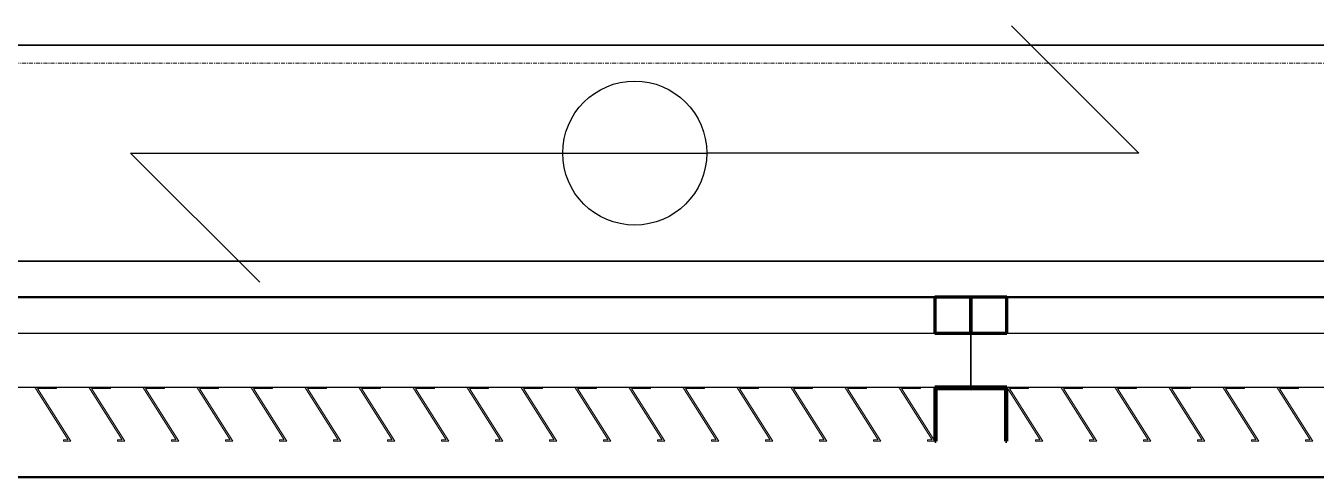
# Model space of a CAD drawing. Header units: millimetres. Extents: x -1379 to 1385823, y -4884429 to 548763.
# Drawn here: x 282407 to 284199, y -2315478 to -2314851 of the extents above; entities that cross this region are included whole.
import ezdxf

# ---------------------------------------------------------------- set-up
doc = ezdxf.new("R2010")
doc.units = ezdxf.units.MM
doc.linetypes.add('DPA_Grid _ Level 100', pattern=[10, 5.5, -1.6, 1.3, -1.6])
doc.layers.add('000 - CONCRETE_EX_LOUVERS_DEF_SUB', color=7, linetype='Continuous', plot=False)
for name, color, linetype, lineweight in [('A-ANNO-NOTE', 7, 'Continuous', 35), ('A-DETL-THIN', 7, 'Continuous', 25), ('A-FLOR-E', 7, 'Continuous', 35), ('A-GENM', 7, 'Continuous', 35), ('A-GLAZ-CURT', 7, 'Continuous', 35), ('S-GRID', 7, 'Continuous', 9), ('WALL-E', 7, 'Continuous', 50)]:
    doc.layers.add(name, color=color, linetype=linetype, lineweight=lineweight)

# ---------------------------------------------------------------- blocks, each defined once
blk = doc.blocks.new('DPA_CP_Entrance Louver Grill Vertical Z - Louver Grill Vertical Z-5053933-IV01 - LOWER ROOF LEVEL PLAN')
at = {"layer": '000 - CONCRETE_EX_LOUVERS_DEF_SUB', "color": 7, "lineweight": 70}
for p, q in [((-700, 0), (-750, 0)), ((-750, 0), (-750, -50)), ((-700, -50), (-700, 0)), ((750, 0), (700, 0)), ((700, 0), (700, -50)), ((750, -50), (750, 0)), ((-750, -50), (-700, -50)), ((700, -50), (750, -50)), ((-700, -125), (-750, -125)), ((-750, -125), (-750, -127)), ((-700, -200), (-700, -125)), ((750, -125), (700, -125)), ((700, -125), (700, -200)), ((750, -127), (750, -125)), ((-750, -127), (-702, -127)), ((-702, -127), (-702, -200)), ((702, -200), (702, -127)), ((702, -127), (750, -127)), ((-702, -200), (-700, -200)), ((700, -200), (702, -200))]:
    blk.add_line(p, q, dxfattribs=at)
at = {"layer": '000 - CONCRETE_EX_LOUVERS_DEF_SUB', "color": 7}
for p, q in [((-750, -125), (-750, -50)), ((-750, -50), (750, -50)), ((750, -50), (750, -125)), ((-750, -125), (750, -125))]:
    blk.add_line(p, q, dxfattribs=at)
blk = doc.blocks.new('GM_Louver Grill Vertical Z1 - Z Profile-V288-IV01 - LOWER ROOF LEVEL PLAN')
at = {"layer": '000 - CONCRETE_EX_LOUVERS_DEF_SUB', "color": 7, "lineweight": 9}
for p, q in [((30, 0), (0.1, 0)), ((0.1, 0), (46.4, -73)), ((30, -2), (30, 0)), ((50, -75), (3.7, -2)), ((3.7, -2), (30, -2)), ((46.4, -73), (40, -73)), ((40, -73), (40, -75)), ((40, -75), (50, -75))]:
    blk.add_line(p, q, dxfattribs=at)
blk = doc.blocks.new('GM_Louver Grill Vertical Z1 - Z Profile-V289-IV01 - LOWER ROOF LEVEL PLAN')
at = {"layer": '000 - CONCRETE_EX_LOUVERS_DEF_SUB', "color": 7, "lineweight": 9}
for p, q in [((30, 0), (0.1, 0)), ((0.1, 0), (46.4, -73)), ((30, -2), (30, 0)), ((50, -75), (3.7, -2)), ((3.7, -2), (30, -2)), ((46.4, -73), (40, -73)), ((40, -73), (40, -75)), ((40, -75), (50, -75))]:
    blk.add_line(p, q, dxfattribs=at)
blk = doc.blocks.new('GM_Louver Grill Vertical Z1 - Z Profile-V290-IV01 - LOWER ROOF LEVEL PLAN')
at = {"layer": '000 - CONCRETE_EX_LOUVERS_DEF_SUB', "color": 7, "lineweight": 9}
for p, q in [((30, 0), (0.1, 0)), ((0.1, 0), (46.4, -73)), ((30, -2), (30, 0)), ((50, -75), (3.7, -2)), ((3.7, -2), (30, -2)), ((46.4, -73), (40, -73)), ((40, -73), (40, -75)), ((40, -75), (50, -75))]:
    blk.add_line(p, q, dxfattribs=at)
blk = doc.blocks.new('GM_Louver Grill Vertical Z1 - Z Profile-V291-IV01 - LOWER ROOF LEVEL PLAN')
at = {"layer": '000 - CONCRETE_EX_LOUVERS_DEF_SUB', "color": 7, "lineweight": 9}
for p, q in [((30, 0), (0.1, 0)), ((0.1, 0), (46.4, -73)), ((30, -2), (30, 0)), ((50, -75), (3.7, -2)), ((3.7, -2), (30, -2)), ((46.4, -73), (40, -73)), ((40, -73), (40, -75)), ((40, -75), (50, -75))]:
    blk.add_line(p, q, dxfattribs=at)
blk = doc.blocks.new('GM_Louver Grill Vertical Z1 - Z Profile-V292-IV01 - LOWER ROOF LEVEL PLAN')
at = {"layer": '000 - CONCRETE_EX_LOUVERS_DEF_SUB', "color": 7, "lineweight": 9}
for p, q in [((30, 0), (0.1, 0)), ((0.1, 0), (46.4, -73)), ((30, -2), (30, 0)), ((50, -75), (3.7, -2)), ((3.7, -2), (30, -2)), ((46.4, -73), (40, -73)), ((40, -73), (40, -75)), ((40, -75), (50, -75))]:
    blk.add_line(p, q, dxfattribs=at)
blk = doc.blocks.new('GM_Louver Grill Vertical Z1 - Z Profile-V293-IV01 - LOWER ROOF LEVEL PLAN')
at = {"layer": '000 - CONCRETE_EX_LOUVERS_DEF_SUB', "color": 7, "lineweight": 9}
for p, q in [((30, 0), (0.1, 0)), ((0.1, 0), (46.4, -73)), ((30, -2), (30, 0)), ((50, -75), (3.7, -2)), ((3.7, -2), (30, -2)), ((46.4, -73), (40, -73)), ((40, -73), (40, -75)), ((40, -75), (50, -75))]:
    blk.add_line(p, q, dxfattribs=at)
blk = doc.blocks.new('GM_Louver Grill Vertical Z1 - Z Profile-V294-IV01 - LOWER ROOF LEVEL PLAN')
at = {"layer": '000 - CONCRETE_EX_LOUVERS_DEF_SUB', "color": 7, "lineweight": 9}
for p, q in [((30, 0), (0.1, 0)), ((0.1, 0), (46.4, -73)), ((30, -2), (30, 0)), ((50, -75), (3.7, -2)), ((3.7, -2), (30, -2)), ((46.4, -73), (40, -73)), ((40, -73), (40, -75)), ((40, -75), (50, -75))]:
    blk.add_line(p, q, dxfattribs=at)
blk = doc.blocks.new('GM_Louver Grill Vertical Z1 - Z Profile-V295-IV01 - LOWER ROOF LEVEL PLAN')
at = {"layer": '000 - CONCRETE_EX_LOUVERS_DEF_SUB', "color": 7, "lineweight": 9}
for p, q in [((30, 0), (0.1, 0)), ((0.1, 0), (46.4, -73)), ((30, -2), (30, 0)), ((50, -75), (3.7, -2)), ((3.7, -2), (30, -2)), ((46.4, -73), (40, -73)), ((40, -73), (40, -75)), ((40, -75), (50, -75))]:
    blk.add_line(p, q, dxfattribs=at)
blk = doc.blocks.new('GM_Louver Grill Vertical Z1 - Z Profile-V296-IV01 - LOWER ROOF LEVEL PLAN')
at = {"layer": '000 - CONCRETE_EX_LOUVERS_DEF_SUB', "color": 7, "lineweight": 9}
for p, q in [((30, 0), (0.1, 0)), ((0.1, 0), (46.4, -73)), ((30, -2), (30, 0)), ((50, -75), (3.7, -2)), ((3.7, -2), (30, -2)), ((46.4, -73), (40, -73)), ((40, -73), (40, -75)), ((40, -75), (50, -75))]:
    blk.add_line(p, q, dxfattribs=at)
blk = doc.blocks.new('GM_Louver Grill Vertical Z1 - Z Profile-V297-IV01 - LOWER ROOF LEVEL PLAN')
at = {"layer": '000 - CONCRETE_EX_LOUVERS_DEF_SUB', "color": 7, "lineweight": 9}
for p, q in [((30, 0), (0.1, 0)), ((0.1, 0), (46.4, -73)), ((30, -2), (30, 0)), ((50, -75), (3.7, -2)), ((3.7, -2), (30, -2)), ((46.4, -73), (40, -73)), ((40, -73), (40, -75)), ((40, -75), (50, -75))]:
    blk.add_line(p, q, dxfattribs=at)
blk = doc.blocks.new('GM_Louver Grill Vertical Z1 - Z Profile-V298-IV01 - LOWER ROOF LEVEL PLAN')
at = {"layer": '000 - CONCRETE_EX_LOUVERS_DEF_SUB', "color": 7, "lineweight": 9}
for p, q in [((30, 0), (0.1, 0)), ((0.1, 0), (46.4, -73)), ((30, -2), (30, 0)), ((50, -75), (3.7, -2)), ((3.7, -2), (30, -2)), ((46.4, -73), (40, -73)), ((40, -73), (40, -75)), ((40, -75), (50, -75))]:
    blk.add_line(p, q, dxfattribs=at)
blk = doc.blocks.new('GM_Louver Grill Vertical Z1 - Z Profile-V299-IV01 - LOWER ROOF LEVEL PLAN')
at = {"layer": '000 - CONCRETE_EX_LOUVERS_DEF_SUB', "color": 7, "lineweight": 9}
for p, q in [((30, 0), (0.1, 0)), ((0.1, 0), (46.4, -73)), ((30, -2), (30, 0)), ((50, -75), (3.7, -2)), ((3.7, -2), (30, -2)), ((46.4, -73), (40, -73)), ((40, -73), (40, -75)), ((40, -75), (50, -75))]:
    blk.add_line(p, q, dxfattribs=at)
blk = doc.blocks.new('GM_Louver Grill Vertical Z1 - Z Profile-V300-IV01 - LOWER ROOF LEVEL PLAN')
at = {"layer": '000 - CONCRETE_EX_LOUVERS_DEF_SUB', "color": 7, "lineweight": 9}
for p, q in [((30, 0), (0.1, 0)), ((0.1, 0), (46.4, -73)), ((30, -2), (30, 0)), ((50, -75), (3.7, -2)), ((3.7, -2), (30, -2)), ((46.4, -73), (40, -73)), ((40, -73), (40, -75)), ((40, -75), (50, -75))]:
    blk.add_line(p, q, dxfattribs=at)
blk = doc.blocks.new('GM_Louver Grill Vertical Z1 - Z Profile-V301-IV01 - LOWER ROOF LEVEL PLAN')
at = {"layer": '000 - CONCRETE_EX_LOUVERS_DEF_SUB', "color": 7, "lineweight": 9}
for p, q in [((30, 0), (0.1, 0)), ((0.1, 0), (46.4, -73)), ((30, -2), (30, 0)), ((50, -75), (3.7, -2)), ((3.7, -2), (30, -2)), ((46.4, -73), (40, -73)), ((40, -73), (40, -75)), ((40, -75), (50, -75))]:
    blk.add_line(p, q, dxfattribs=at)
blk = doc.blocks.new('GM_Louver Grill Vertical Z1 - Z Profile-V302-IV01 - LOWER ROOF LEVEL PLAN')
at = {"layer": '000 - CONCRETE_EX_LOUVERS_DEF_SUB', "color": 7, "lineweight": 9}
for p, q in [((30, 0), (0.1, 0)), ((0.1, 0), (46.4, -73)), ((30, -2), (30, 0)), ((50, -75), (3.7, -2)), ((3.7, -2), (30, -2)), ((46.4, -73), (40, -73)), ((40, -73), (40, -75)), ((40, -75), (50, -75))]:
    blk.add_line(p, q, dxfattribs=at)
blk = doc.blocks.new('GM_Louver Grill Vertical Z1 - Z Profile-V304-IV01 - LOWER ROOF LEVEL PLAN')
at = {"layer": '000 - CONCRETE_EX_LOUVERS_DEF_SUB', "color": 7, "lineweight": 9}
for p, q in [((30, 0), (0.1, 0)), ((0.1, 0), (46.4, -73)), ((30, -2), (30, 0)), ((50, -75), (3.7, -2)), ((3.7, -2), (30, -2)), ((46.4, -73), (40, -73)), ((40, -73), (40, -75)), ((40, -75), (50, -75))]:
    blk.add_line(p, q, dxfattribs=at)
blk = doc.blocks.new('GM_Louver Grill Vertical Z1 - Z Profile-V318-IV01 - LOWER ROOF LEVEL PLAN')
at = {"layer": '000 - CONCRETE_EX_LOUVERS_DEF_SUB', "color": 7, "lineweight": 9}
for p, q in [((30, 0), (0.1, 0)), ((0.1, 0), (46.4, -73)), ((30, -2), (30, 0)), ((50, -75), (3.7, -2)), ((3.7, -2), (30, -2)), ((46.4, -73), (40, -73)), ((40, -73), (40, -75)), ((40, -75), (50, -75))]:
    blk.add_line(p, q, dxfattribs=at)
blk = doc.blocks.new('GM_Louver Grill Vertical Z1 - Z Profile-V319-IV01 - LOWER ROOF LEVEL PLAN')
at = {"layer": '000 - CONCRETE_EX_LOUVERS_DEF_SUB', "color": 7, "lineweight": 9}
for p, q in [((30, 0), (0.1, 0)), ((0.1, 0), (46.4, -73)), ((30, -2), (30, 0)), ((50, -75), (3.7, -2)), ((3.7, -2), (30, -2)), ((46.4, -73), (40, -73)), ((40, -73), (40, -75)), ((40, -75), (50, -75))]:
    blk.add_line(p, q, dxfattribs=at)
blk = doc.blocks.new('GM_Louver Grill Vertical Z1 - Z Profile-V320-IV01 - LOWER ROOF LEVEL PLAN')
at = {"layer": '000 - CONCRETE_EX_LOUVERS_DEF_SUB', "color": 7, "lineweight": 9}
for p, q in [((30, 0), (0.1, 0)), ((0.1, 0), (46.4, -73)), ((30, -2), (30, 0)), ((50, -75), (3.7, -2)), ((3.7, -2), (30, -2)), ((46.4, -73), (40, -73)), ((40, -73), (40, -75)), ((40, -75), (50, -75))]:
    blk.add_line(p, q, dxfattribs=at)
blk = doc.blocks.new('GM_Louver Grill Vertical Z1 - Z Profile-V321-IV01 - LOWER ROOF LEVEL PLAN')
at = {"layer": '000 - CONCRETE_EX_LOUVERS_DEF_SUB', "color": 7, "lineweight": 9}
for p, q in [((30, 0), (0.1, 0)), ((0.1, 0), (46.4, -73)), ((30, -2), (30, 0)), ((50, -75), (3.7, -2)), ((3.7, -2), (30, -2)), ((46.4, -73), (40, -73)), ((40, -73), (40, -75)), ((40, -75), (50, -75))]:
    blk.add_line(p, q, dxfattribs=at)
blk = doc.blocks.new('GM_Louver Grill Vertical Z1 - Z Profile-V322-IV01 - LOWER ROOF LEVEL PLAN')
at = {"layer": '000 - CONCRETE_EX_LOUVERS_DEF_SUB', "color": 7, "lineweight": 9}
for p, q in [((30, 0), (0.1, 0)), ((0.1, 0), (46.4, -73)), ((30, -2), (30, 0)), ((50, -75), (3.7, -2)), ((3.7, -2), (30, -2)), ((46.4, -73), (40, -73)), ((40, -73), (40, -75)), ((40, -75), (50, -75))]:
    blk.add_line(p, q, dxfattribs=at)
blk = doc.blocks.new('GM_Louver Grill Vertical Z1 - Z Profile-V324-IV01 - LOWER ROOF LEVEL PLAN')
at = {"layer": '000 - CONCRETE_EX_LOUVERS_DEF_SUB', "color": 7, "lineweight": 9}
for p, q in [((30, 0), (0.1, 0)), ((0.1, 0), (46.4, -73)), ((30, -2), (30, 0)), ((50, -75), (3.7, -2)), ((3.7, -2), (30, -2)), ((46.4, -73), (40, -73)), ((40, -73), (40, -75)), ((40, -75), (50, -75))]:
    blk.add_line(p, q, dxfattribs=at)
blk = doc.blocks.new('GM_Louver Grill Vertical Z1 - Z Profile-V526-IV01 - LOWER ROOF LEVEL PLAN')
at = {"layer": '000 - CONCRETE_EX_LOUVERS_DEF_SUB', "color": 7, "lineweight": 9}
for p, q in [((30, 0), (0.1, 0)), ((0.1, 0), (46.4, -73)), ((30, -2), (30, 0)), ((50, -75), (3.7, -2)), ((3.7, -2), (30, -2)), ((46.4, -73), (40, -73)), ((40, -73), (40, -75)), ((40, -75), (50, -75))]:
    blk.add_line(p, q, dxfattribs=at)
blk = doc.blocks.new('AN_Symbol_Arrow Slope-seepage_short - Double-4478771-IV01 - LOWER ROOF LEVEL PLAN')
at = {"layer": 'A-ANNO-NOTE', "color": 7, "lineweight": 25}
for p, q in [((7, 0), (5.232, 1.768)), ((-7, 0), (-5.208, -1.792)), ((-7, 0), (1, 0)), ((7, 0), (1, 0))]:
    blk.add_line(p, q, dxfattribs=at)
blk.add_circle((0, 0), 1, dxfattribs=at)
blk.add_circle((0, 0), 1, dxfattribs=at)

msp = doc.modelspace()

# ---------------------------------------------------------------- linework, layer by layer
at = {"layer": 'A-DETL-THIN', "color": 7}
msp.add_line((296999.6, -2315477.7), (280939.6, -2315477.7), dxfattribs=at)
at = {"layer": 'A-FLOR-E', "color": 7}
for p, q in [((281739.6, -2314877.7), (284859.6, -2314877.7)), ((289914.6, -2315177.7), (281239.6, -2315177.7)), ((281189.6, -2315227.7), (289964.6, -2315227.7)), ((296999.6, -2315477.7), (280939.6, -2315477.7)), ((280939.6, -2315477.7), (296999.6, -2315477.7))]:
    msp.add_line(p, q, dxfattribs=at)
at = {"layer": 'S-GRID', "color": 7, "linetype": 'DPA_Grid _ Level 100'}
msp.add_line((310037.1, -2314902.7), (273056.2, -2314902.7), dxfattribs=at)
at = {"layer": 'WALL-E', "color": 7}
for p, q in [((281189.6, -2315227.7), (289964.6, -2315227.7)), ((289964.6, -2315227.7), (281189.6, -2315227.7)), ((281189.6, -2315477.7), (296749.6, -2315477.7)), ((296749.6, -2315477.7), (281189.6, -2315477.7))]:
    msp.add_line(p, q, dxfattribs=at)

# ---------------------------------------------------------------- block references
at = {"layer": 'A-ANNO-NOTE', "color": 7, "lineweight": 25, "xscale": 100, "yscale": 100, "zscale": 100}
msp.add_blockref('AN_Symbol_Arrow Slope-seepage_short - Double-4478771-IV01 - LOWER ROOF LEVEL PLAN', (283252.8, -2315027.7), dxfattribs=at)
at = {"layer": 'A-GENM', "color": 7, "lineweight": 9}
for name, p in [('GM_Louver Grill Vertical Z1 - Z Profile-V302-IV01 - LOWER ROOF LEVEL PLAN', (282419.6, -2315352.7)), ('GM_Louver Grill Vertical Z1 - Z Profile-V301-IV01 - LOWER ROOF LEVEL PLAN', (282494.6, -2315352.7)), ('GM_Louver Grill Vertical Z1 - Z Profile-V300-IV01 - LOWER ROOF LEVEL PLAN', (282569.6, -2315352.7)), ('GM_Louver Grill Vertical Z1 - Z Profile-V299-IV01 - LOWER ROOF LEVEL PLAN', (282644.6, -2315352.7)), ('GM_Louver Grill Vertical Z1 - Z Profile-V298-IV01 - LOWER ROOF LEVEL PLAN', (282719.6, -2315352.7)), ('GM_Louver Grill Vertical Z1 - Z Profile-V297-IV01 - LOWER ROOF LEVEL PLAN', (282794.6, -2315352.7)), ('GM_Louver Grill Vertical Z1 - Z Profile-V296-IV01 - LOWER ROOF LEVEL PLAN', (282869.6, -2315352.7)), ('GM_Louver Grill Vertical Z1 - Z Profile-V295-IV01 - LOWER ROOF LEVEL PLAN', (282944.6, -2315352.7)), ('GM_Louver Grill Vertical Z1 - Z Profile-V294-IV01 - LOWER ROOF LEVEL PLAN', (283019.6, -2315352.7)), ('GM_Louver Grill Vertical Z1 - Z Profile-V293-IV01 - LOWER ROOF LEVEL PLAN', (283094.6, -2315352.7)), ('GM_Louver Grill Vertical Z1 - Z Profile-V292-IV01 - LOWER ROOF LEVEL PLAN', (283169.6, -2315352.7)), ('GM_Louver Grill Vertical Z1 - Z Profile-V291-IV01 - LOWER ROOF LEVEL PLAN', (283244.6, -2315352.7)), ('GM_Louver Grill Vertical Z1 - Z Profile-V290-IV01 - LOWER ROOF LEVEL PLAN', (283319.6, -2315352.7)), ('GM_Louver Grill Vertical Z1 - Z Profile-V289-IV01 - LOWER ROOF LEVEL PLAN', (283394.6, -2315352.7)), ('GM_Louver Grill Vertical Z1 - Z Profile-V288-IV01 - LOWER ROOF LEVEL PLAN', (283469.6, -2315352.7)), ('GM_Louver Grill Vertical Z1 - Z Profile-V526-IV01 - LOWER ROOF LEVEL PLAN', (283544.6, -2315352.7)), ('GM_Louver Grill Vertical Z1 - Z Profile-V304-IV01 - LOWER ROOF LEVEL PLAN', (283619.6, -2315352.7)), ('GM_Louver Grill Vertical Z1 - Z Profile-V324-IV01 - LOWER ROOF LEVEL PLAN', (283769.6, -2315352.7)), ('GM_Louver Grill Vertical Z1 - Z Profile-V322-IV01 - LOWER ROOF LEVEL PLAN', (283844.6, -2315352.7)), ('GM_Louver Grill Vertical Z1 - Z Profile-V321-IV01 - LOWER ROOF LEVEL PLAN', (283919.6, -2315352.7)), ('GM_Louver Grill Vertical Z1 - Z Profile-V320-IV01 - LOWER ROOF LEVEL PLAN', (283994.6, -2315352.7)), ('GM_Louver Grill Vertical Z1 - Z Profile-V319-IV01 - LOWER ROOF LEVEL PLAN', (284069.6, -2315352.7)), ('GM_Louver Grill Vertical Z1 - Z Profile-V318-IV01 - LOWER ROOF LEVEL PLAN', (284144.6, -2315352.7))]:
    msp.add_blockref(name, p, dxfattribs=at)
at = {"layer": 'A-GLAZ-CURT', "color": 7}
for p in [(282969.6, -2315227.7), (284469.6, -2315227.7)]:
    msp.add_blockref('DPA_CP_Entrance Louver Grill Vertical Z - Louver Grill Vertical Z-5053933-IV01 - LOWER ROOF LEVEL PLAN', p, dxfattribs=at)

doc.saveas('drawing.dxf')
